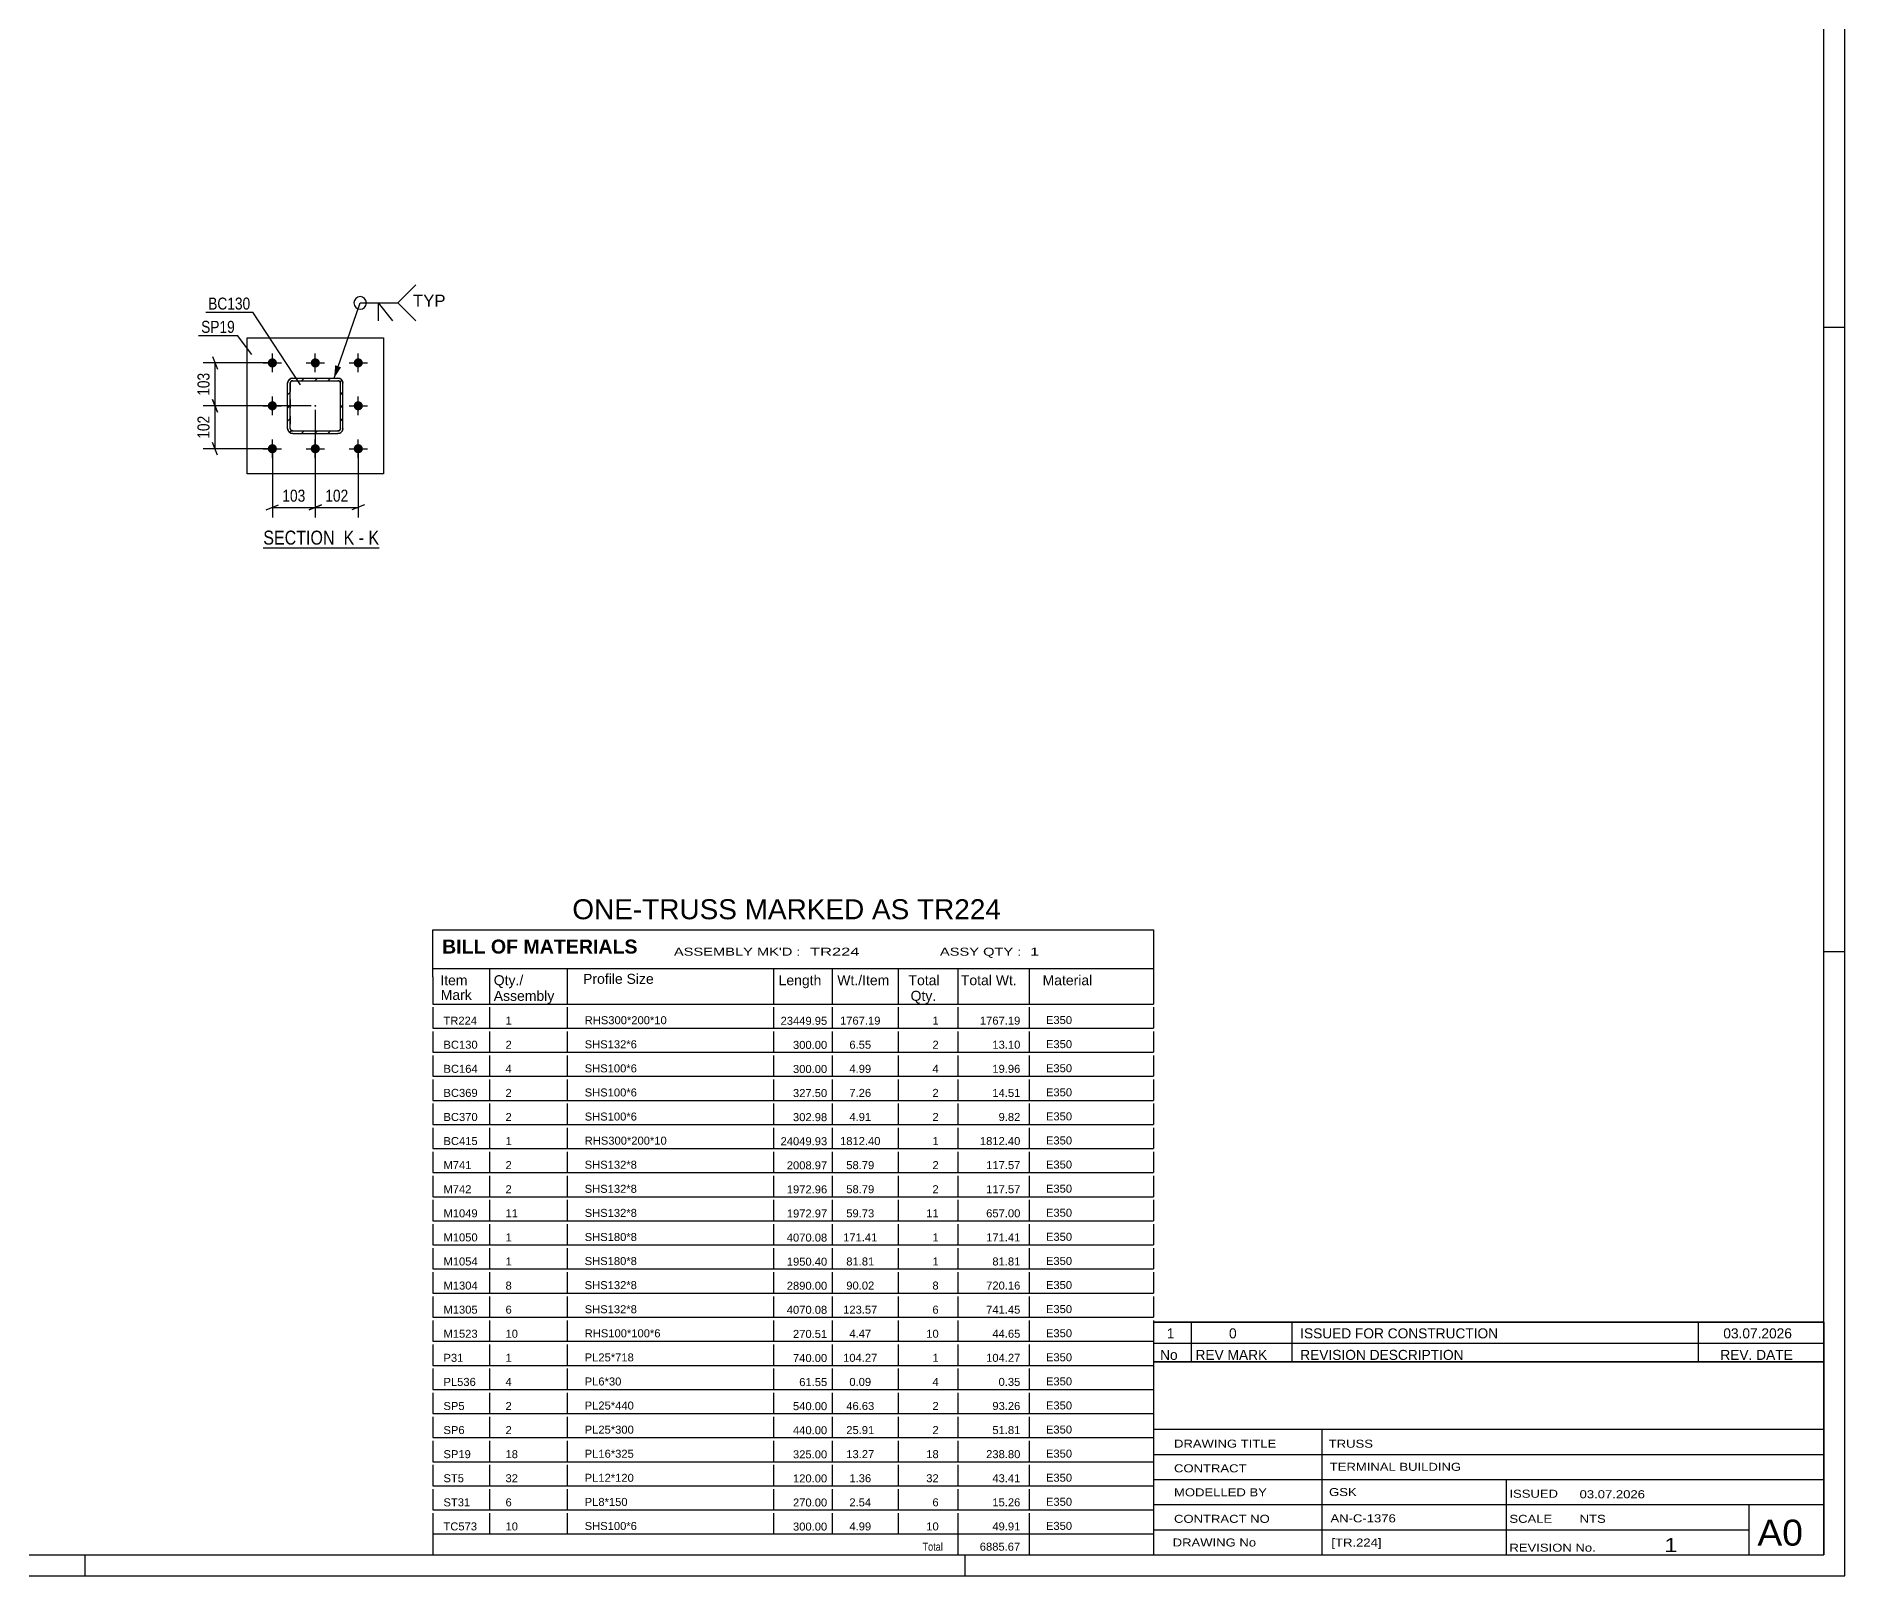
# Model space of a CAD drawing. Header units: millimetres. Extents: x -153 to 1036, y -682 to 159.
# Drawn here: x 604.5 to 1036.2, y -682.1 to -314.5 of the extents above; entities that cross this region are included whole.
import ezdxf

# ---------------------------------------------------------------- set-up
doc = ezdxf.new("R2010")
doc.units = ezdxf.units.MM
doc.linetypes.add('DXK_LINE_DOT2', pattern=[3.9198, 1.9599, -1.9599])
doc.linetypes.add('DXK_LINE_DOT3', pattern=[5.9187, 2.979, -0.9799, 0.9799, -0.9799])
doc.styles.add('Arial', font='ARIAL.TTF', dxfattribs={"height": 0.2})
doc.styles.add('Arial Bold', font='ARIALBD.TTF', dxfattribs={"height": 0.2})
doc.styles.add('Arial Narrow', font='ARIALN.TTF', dxfattribs={"height": 0.2})

# ---------------------------------------------------------------- blocks, each defined once
blk = doc.blocks.new('Unknown-761548098-1163')
at = {"color": 5, "linetype": 'Continuous'}
for p, q in [((1036.19, -682.05), (1036.19, 158.95)), ((1031.19, -677.05), (1031.19, 153.95)), ((1036.19, -384.05), (1031.19, -384.05)), ((1036.19, -533.05), (1031.19, -533.05)), ((-147.81, -677.05), (1031.19, -677.05)), ((616.19, -682.05), (616.19, -677.05)), ((826.19, -682.05), (826.19, -677.05)), ((-152.81, -682.05), (1036.19, -682.05))]:
    blk.add_line(p, q, dxfattribs=at)
blk = doc.blocks.new('Unknown-761548098-27067')
at = {"color": 7, "linetype": 'Continuous'}
for p, q in [((871.19, -621.5), (1031.19, -621.5)), ((1031.19, -621.5), (871.19, -621.5)), ((871.19, -621.5), (871.19, -626.5)), ((880.19, -621.5), (880.19, -626.5)), ((904.19, -621.5), (904.19, -626.5)), ((1001.19, -621.5), (1001.19, -626.5)), ((1031.19, -621.5), (1031.19, -626.5)), ((871.19, -626.5), (1031.19, -626.5)), ((871.19, -626.5), (871.19, -631)), ((871.19, -626.5), (1031.19, -626.5)), ((880.19, -626.5), (880.19, -631)), ((904.19, -626.5), (904.19, -631)), ((1001.19, -626.5), (1001.19, -631)), ((1031.19, -626.5), (1031.19, -631)), ((1031.19, -631), (871.19, -631))]:
    blk.add_line(p, q, dxfattribs=at)
at = {"color": 7, "linetype": 'Continuous', "style": 'Arial Narrow'}
for s, height, width, p in [('1', 2.39, 1.196471, (874.35, -625.36)), ('0', 2.39, 1.196471, (889.2, -625.36)), ('ISSUED FOR CONSTRUCTION', 2.3861, 1.196471, (906.19, -625.36)), ('03.07.2026', 2.386, 1.196471, (1007.19, -625.36)), ('No', 2.386, 1.2, (872.74, -630.5)), ('REV MARK', 2.386, 1.2, (881.19, -630.5)), ('REVISION DESCRIPTION', 2.3861, 1.2, (906.19, -630.5)), ('REV. DATE', 2.386, 1.2, (1006.47, -630.5))]:
    blk.add_text(s, height=height, dxfattribs=dict(at, width=width)).set_placement(p)
blk = doc.blocks.new('Unknown-761548098-27068')
at = {"color": 7, "linetype": 'Continuous'}
for p, q in [((871.19, -631), (871.19, -677.05)), ((871.19, -631), (1031.19, -631)), ((1031.19, -631), (1031.19, -677.05)), ((871.19, -647.05), (1031.19, -647.05)), ((911.33, -647.05), (911.33, -677.05)), ((871.19, -653.05), (1031.19, -653.05)), ((871.19, -659.05), (1031.19, -659.05)), ((955.33, -659.05), (955.33, -677.05)), ((871.19, -665.05), (1031.19, -665.05)), ((1013.33, -677.05), (1013.33, -665.05)), ((871.19, -671.05), (1013.19, -671.05)), ((871.19, -677.05), (1031.19, -677.05))]:
    blk.add_line(p, q, dxfattribs=at)
at = {"color": 7, "style": 'Arial Narrow'}
for s, height, width, p in [('DRAWING TITLE', 1.9089, 1.425378, (876.07, -651.45)), ('TRUSS', 1.909, 1.425378, (913, -651.47)), ('CONTRACT', 1.909, 1.425378, (876.07, -657.34)), ('TERMINAL BUILDING', 1.9089, 1.425378, (913.25, -656.98)), ('MODELLED BY', 1.9089, 1.425378, (876.07, -663.07)), ('GSK', 1.909, 1.425378, (913.08, -663.01)), ('ISSUED', 1.909, 1.425378, (956.13, -663.41)), ('03.07.2026', 1.909, 1.425378, (972.88, -663.53)), ('CONTRACT NO', 1.9089, 1.425378, (876.07, -669.4)), ('AN-C-1376', 1.909, 1.425378, (913.42, -669.28)), ('SCALE', 1.909, 1.425378, (956.13, -669.4)), ('A0', 6.204, 1.25, (1015.33, -674.85)), ('DRAWING No', 1.909, 1.425378, (875.75, -675.05)), ('[TR.224]', 1.909, 1.425378, (913.65, -675.06)), ('1', 3.34, 1.5, (993.1, -676.38)), ('REVISION No.', 1.9089, 1.425378, (956.13, -676.29))]:
    blk.add_text(s, height=height, dxfattribs=dict(at, width=width)).set_placement(p)
at = {"color": 7, "linetype": 'Continuous', "style": 'Arial Narrow', "width": 1.425378}
blk.add_text('NTS', height=1.909, dxfattribs=at).set_placement((972.89, -669.4))
blk = doc.blocks.new('Unknown-761548098-27069')
at = {"color": 7, "linetype": 'Continuous'}
for p, q in [((699.19, -527.8), (871.19, -527.8)), ((699.19, -539.05), (699.19, -527.8)), ((871.19, -527.8), (871.19, -539.05)), ((699.19, -537.05), (871.19, -537.05)), ((699.19, -539.05), (699.19, -544.05)), ((712.69, -537.05), (712.69, -545.55)), ((731.19, -537.05), (731.19, -545.55)), ((780.47, -537.05), (780.47, -545.55)), ((794.47, -537.05), (794.47, -545.55)), ((810.19, -537.05), (810.19, -545.55)), ((824.47, -537.05), (824.47, -545.55)), ((841.47, -537.05), (841.47, -545.55)), ((871.19, -539.05), (871.19, -545.55)), ((699.19, -544.05), (699.19, -545.55)), ((699.19, -545.55), (871.19, -545.55)), ((699.19, -546.32), (699.19, -551.3)), ((712.69, -546.32), (712.69, -551.3)), ((731.19, -546.32), (731.19, -551.3)), ((780.47, -546.32), (780.47, -551.3)), ((794.47, -546.32), (794.47, -551.3)), ((810.19, -546.32), (810.19, -551.3)), ((824.47, -546.32), (824.47, -551.3)), ((841.47, -546.32), (841.47, -551.3)), ((871.19, -546.32), (871.19, -551.3)), ((699.19, -551.3), (871.19, -551.3)), ((699.19, -552.07), (699.19, -557.05)), ((712.69, -552.07), (712.69, -557.05)), ((731.19, -552.07), (731.19, -557.05)), ((780.47, -552.07), (780.47, -557.05)), ((794.47, -552.07), (794.47, -557.05)), ((810.19, -552.07), (810.19, -557.05)), ((824.47, -552.07), (824.47, -557.05)), ((841.47, -552.07), (841.47, -557.05)), ((871.19, -552.07), (871.19, -557.05)), ((699.19, -557.05), (871.19, -557.05)), ((699.19, -557.82), (699.19, -562.8)), ((712.69, -557.82), (712.69, -562.8)), ((731.19, -557.82), (731.19, -562.8)), ((780.47, -557.82), (780.47, -562.8)), ((794.47, -557.82), (794.47, -562.8)), ((810.19, -557.82), (810.19, -562.8)), ((824.47, -557.82), (824.47, -562.8)), ((841.47, -557.82), (841.47, -562.8)), ((871.19, -557.82), (871.19, -562.8)), ((699.19, -562.8), (871.19, -562.8)), ((699.19, -563.57), (699.19, -568.55)), ((712.69, -563.57), (712.69, -568.55)), ((731.19, -563.57), (731.19, -568.55)), ((780.47, -563.57), (780.47, -568.55)), ((794.47, -563.57), (794.47, -568.55)), ((810.19, -563.57), (810.19, -568.55)), ((824.47, -563.57), (824.47, -568.55)), ((841.47, -563.57), (841.47, -568.55)), ((871.19, -563.57), (871.19, -568.55)), ((699.19, -568.55), (871.19, -568.55)), ((699.19, -569.32), (699.19, -574.3)), ((712.69, -569.32), (712.69, -574.3)), ((731.19, -569.32), (731.19, -574.3)), ((780.47, -569.32), (780.47, -574.3)), ((794.47, -569.32), (794.47, -574.3)), ((810.19, -569.32), (810.19, -574.3)), ((824.47, -569.32), (824.47, -574.3)), ((841.47, -569.32), (841.47, -574.3)), ((871.19, -569.32), (871.19, -574.3)), ((699.19, -574.3), (871.19, -574.3)), ((699.19, -575.07), (699.19, -580.05)), ((712.69, -575.07), (712.69, -580.05)), ((731.19, -575.07), (731.19, -580.05)), ((780.47, -575.07), (780.47, -580.05)), ((794.47, -575.07), (794.47, -580.05)), ((810.19, -575.07), (810.19, -580.05)), ((824.47, -575.07), (824.47, -580.05)), ((841.47, -575.07), (841.47, -580.05)), ((871.19, -575.07), (871.19, -580.05)), ((699.19, -580.05), (871.19, -580.05)), ((699.19, -580.82), (699.19, -585.8)), ((712.69, -580.82), (712.69, -585.8)), ((731.19, -580.82), (731.19, -585.8)), ((780.47, -580.82), (780.47, -585.8)), ((794.47, -580.82), (794.47, -585.8)), ((810.19, -580.82), (810.19, -585.8)), ((824.47, -580.82), (824.47, -585.8)), ((841.47, -580.82), (841.47, -585.8)), ((871.19, -580.82), (871.19, -585.8)), ((699.19, -585.8), (871.19, -585.8)), ((699.19, -586.57), (699.19, -591.55)), ((712.69, -586.57), (712.69, -591.55)), ((731.19, -586.57), (731.19, -591.55)), ((780.47, -586.57), (780.47, -591.55)), ((794.47, -586.57), (794.47, -591.55)), ((810.19, -586.57), (810.19, -591.55)), ((824.47, -586.57), (824.47, -591.55)), ((841.47, -586.57), (841.47, -591.55)), ((871.19, -586.57), (871.19, -591.55)), ((699.19, -591.55), (871.19, -591.55)), ((699.19, -592.32), (699.19, -597.3)), ((712.69, -592.32), (712.69, -597.3)), ((731.19, -592.32), (731.19, -597.3)), ((780.47, -592.32), (780.47, -597.3)), ((794.47, -592.32), (794.47, -597.3)), ((810.19, -592.32), (810.19, -597.3)), ((824.47, -592.32), (824.47, -597.3)), ((841.47, -592.32), (841.47, -597.3)), ((871.19, -592.32), (871.19, -597.3)), ((699.19, -597.3), (871.19, -597.3)), ((699.19, -598.07), (699.19, -603.05)), ((712.69, -598.07), (712.69, -603.05)), ((731.19, -598.07), (731.19, -603.05)), ((780.47, -598.07), (780.47, -603.05)), ((794.47, -598.07), (794.47, -603.05)), ((810.19, -598.07), (810.19, -603.05)), ((824.47, -598.07), (824.47, -603.05)), ((841.47, -598.07), (841.47, -603.05)), ((871.19, -598.07), (871.19, -603.05)), ((699.19, -603.05), (871.19, -603.05)), ((699.19, -603.83), (699.19, -608.8)), ((712.69, -603.83), (712.69, -608.8)), ((731.19, -603.83), (731.19, -608.8)), ((780.47, -603.83), (780.47, -608.8)), ((794.47, -603.83), (794.47, -608.8)), ((810.19, -603.83), (810.19, -608.8)), ((824.47, -603.83), (824.47, -608.8)), ((841.47, -603.83), (841.47, -608.8)), ((871.19, -603.83), (871.19, -608.8)), ((699.19, -608.8), (871.19, -608.8)), ((699.19, -609.58), (699.19, -614.55)), ((712.69, -609.58), (712.69, -614.55)), ((731.19, -609.58), (731.19, -614.55)), ((780.47, -609.58), (780.47, -614.55)), ((794.47, -609.58), (794.47, -614.55)), ((810.19, -609.58), (810.19, -614.55)), ((824.47, -609.58), (824.47, -614.55)), ((841.47, -609.58), (841.47, -614.55)), ((871.19, -609.58), (871.19, -614.55)), ((699.19, -614.55), (871.19, -614.55)), ((699.19, -615.33), (699.19, -620.3)), ((712.69, -615.33), (712.69, -620.3)), ((731.19, -615.33), (731.19, -620.3)), ((780.47, -615.33), (780.47, -620.3)), ((794.47, -615.33), (794.47, -620.3)), ((810.19, -615.33), (810.19, -620.3)), ((824.47, -615.33), (824.47, -620.3)), ((841.47, -615.33), (841.47, -620.3)), ((871.19, -615.33), (871.19, -620.3)), ((699.19, -620.3), (871.19, -620.3)), ((699.19, -621.08), (699.19, -626.05)), ((712.69, -621.08), (712.69, -626.05)), ((731.19, -621.08), (731.19, -626.05)), ((780.47, -621.08), (780.47, -626.05)), ((794.47, -621.08), (794.47, -626.05)), ((810.19, -621.08), (810.19, -626.05)), ((824.47, -621.08), (824.47, -626.05)), ((841.47, -621.08), (841.47, -626.05)), ((871.19, -621.08), (871.19, -626.05)), ((699.19, -626.05), (871.19, -626.05)), ((699.19, -626.83), (699.19, -631.8)), ((712.69, -626.83), (712.69, -631.8)), ((731.19, -626.83), (731.19, -631.8)), ((780.47, -626.83), (780.47, -631.8)), ((794.47, -626.83), (794.47, -631.8)), ((810.19, -626.83), (810.19, -631.8)), ((824.47, -626.83), (824.47, -631.8)), ((841.47, -626.83), (841.47, -631.8)), ((871.19, -626.83), (871.19, -631.8)), ((699.19, -631.8), (871.19, -631.8)), ((699.19, -632.58), (699.19, -637.55)), ((712.69, -632.58), (712.69, -637.55)), ((731.19, -632.58), (731.19, -637.55)), ((780.47, -632.58), (780.47, -637.55)), ((794.47, -632.58), (794.47, -637.55)), ((810.19, -632.58), (810.19, -637.55)), ((824.47, -632.58), (824.47, -637.55)), ((841.47, -632.58), (841.47, -637.55)), ((871.19, -632.58), (871.19, -637.55)), ((699.19, -637.55), (871.19, -637.55)), ((699.19, -638.33), (699.19, -643.3)), ((712.69, -638.33), (712.69, -643.3)), ((731.19, -638.33), (731.19, -643.3)), ((780.47, -638.33), (780.47, -643.3)), ((794.47, -638.33), (794.47, -643.3)), ((810.19, -638.33), (810.19, -643.3)), ((824.47, -638.33), (824.47, -643.3)), ((841.47, -638.33), (841.47, -643.3)), ((871.19, -638.33), (871.19, -643.3)), ((699.19, -643.3), (871.19, -643.3)), ((699.19, -644.08), (699.19, -649.05)), ((712.69, -644.08), (712.69, -649.05)), ((731.19, -644.08), (731.19, -649.05)), ((780.47, -644.08), (780.47, -649.05)), ((794.47, -644.08), (794.47, -649.05)), ((810.19, -644.08), (810.19, -649.05)), ((824.47, -644.08), (824.47, -649.05)), ((841.47, -644.08), (841.47, -649.05)), ((871.19, -644.08), (871.19, -649.05)), ((699.19, -649.05), (871.19, -649.05)), ((699.19, -649.83), (699.19, -654.8)), ((712.69, -649.83), (712.69, -654.8)), ((731.19, -649.83), (731.19, -654.8)), ((780.47, -649.83), (780.47, -654.8)), ((794.47, -649.83), (794.47, -654.8)), ((810.19, -649.83), (810.19, -654.8)), ((824.47, -649.83), (824.47, -654.8)), ((841.47, -649.83), (841.47, -654.8)), ((871.19, -649.83), (871.19, -654.8)), ((699.19, -654.8), (871.19, -654.8)), ((699.19, -655.58), (699.19, -660.55)), ((712.69, -655.58), (712.69, -660.55)), ((731.19, -655.58), (731.19, -660.55)), ((780.47, -655.58), (780.47, -660.55)), ((794.47, -655.58), (794.47, -660.55)), ((810.19, -655.58), (810.19, -660.55)), ((824.47, -655.58), (824.47, -660.55)), ((841.47, -655.58), (841.47, -660.55)), ((871.19, -655.58), (871.19, -660.55)), ((699.19, -660.55), (871.19, -660.55)), ((699.19, -661.33), (699.19, -666.3)), ((712.69, -661.33), (712.69, -666.3)), ((731.19, -661.33), (731.19, -666.3)), ((780.47, -661.33), (780.47, -666.3)), ((794.47, -661.33), (794.47, -666.3)), ((810.19, -661.33), (810.19, -666.3)), ((824.47, -661.33), (824.47, -666.3)), ((841.47, -661.33), (841.47, -666.3)), ((871.19, -661.33), (871.19, -666.3)), ((699.19, -666.3), (871.19, -666.3)), ((699.19, -667.08), (699.19, -672.05)), ((712.69, -667.08), (712.69, -672.05)), ((731.19, -667.08), (731.19, -672.05)), ((780.47, -667.08), (780.47, -672.05)), ((794.47, -667.08), (794.47, -672.05)), ((810.19, -667.08), (810.19, -672.05)), ((824.47, -667.08), (824.47, -672.05)), ((841.47, -667.08), (841.47, -672.05)), ((871.19, -667.08), (871.19, -672.05)), ((699.19, -672.05), (871.19, -672.05)), ((699.19, -672.05), (871.19, -672.05)), ((699.19, -672.05), (699.19, -677.05)), ((824.47, -672.05), (824.47, -677.05)), ((841.47, -672.05), (841.47, -677.05)), ((871.19, -672.05), (871.19, -677.05)), ((699.19, -677.05), (871.19, -677.05))]:
    blk.add_line(p, q, dxfattribs=at)
at = {"color": 7}
for s, height, style, p in [('BILL OF MATERIALS', 3.3405, 'Arial Bold', (701.35, -533.49)), ('Profile Size', 2.3877, 'Arial', (735.01, -540.72)), ('Mark', 2.388, 'Arial', (701.03, -544.55))]:
    blk.add_text(s, height=height, dxfattribs=dict(at, style=style)).set_placement(p)
at = {"color": 7, "linetype": 'Continuous', "style": 'Arial Narrow'}
for s, height, width, p in [("ASSEMBLY MK'D :", 1.9089, 1.6, (756.69, -534)), ('TR224', 1.909, 1.794707, (789.19, -534)), ('ASSY QTY :', 1.909, 1.6, (820.19, -534)), ('1', 1.91, 1.794707, (841.69, -534))]:
    blk.add_text(s, height=height, dxfattribs=dict(at, width=width)).set_placement(p)
at = {"color": 7, "linetype": 'Continuous'}
for s, height, style, p in [('Item', 2.388, 'Arial', (700.94, -541.05)), ('Qty./', 2.388, 'Arial', (713.69, -541.05)), ('Length', 2.388, 'Arial', (781.69, -541.05)), ('Wt./Item', 2.388, 'Arial', (795.69, -541.05)), ('Total', 2.388, 'Arial', (812.69, -541.05)), ('Total Wt.', 2.388, 'Arial', (825.19, -541.05)), ('Material', 2.388, 'Arial', (844.69, -541.05)), ('Assembly', 2.388, 'Arial', (713.69, -544.78)), ('Qty.', 2.388, 'Arial', (813.19, -544.78)), ('TR224', 1.91, 'Arial', (701.69, -550.46)), ('1', 1.91, 'Arial', (716.5, -550.46)), ('RHS300*200*10', 1.9102, 'Arial', (735.4, -550.36)), ('23449.95', 1.91, 'Arial', (782.16, -550.5)), ('1767.19', 1.91, 'Arial', (796.35, -550.46)), ('1', 1.91, 'Arial', (818.41, -550.46)), ('1767.19', 1.91, 'Arial', (829.74, -550.46)), ('E350', 1.91, 'Arial', (845.5, -550.32)), ('BC130', 1.91, 'Arial', (701.69, -556.21)), ('2', 1.91, 'Arial', (716.5, -556.21)), ('SHS132*6', 1.91, 'Arial', (735.4, -556.11)), ('300.00', 1.91, 'Arial', (785.12, -556.25)), ('6.55', 1.91, 'Arial', (798.58, -556.21)), ('2', 1.91, 'Arial', (818.41, -556.21)), ('13.10', 1.91, 'Arial', (832.71, -556.21)), ('E350', 1.91, 'Arial', (845.5, -556.07)), ('BC164', 1.91, 'Arial', (701.69, -561.96)), ('4', 1.91, 'Arial', (716.5, -561.96)), ('SHS100*6', 1.91, 'Arial', (735.4, -561.86)), ('300.00', 1.91, 'Arial', (785.12, -562)), ('4.99', 1.91, 'Arial', (798.58, -561.96)), ('4', 1.91, 'Arial', (818.41, -561.96)), ('19.96', 1.91, 'Arial', (832.71, -561.96)), ('E350', 1.91, 'Arial', (845.5, -561.82)), ('BC369', 1.91, 'Arial', (701.69, -567.71)), ('2', 1.91, 'Arial', (716.5, -567.71)), ('SHS100*6', 1.91, 'Arial', (735.4, -567.61)), ('327.50', 1.91, 'Arial', (785.12, -567.75)), ('7.26', 1.91, 'Arial', (798.58, -567.71)), ('2', 1.91, 'Arial', (818.41, -567.71)), ('14.51', 1.91, 'Arial', (832.71, -567.71)), ('E350', 1.91, 'Arial', (845.5, -567.57)), ('BC370', 1.91, 'Arial', (701.69, -573.46)), ('2', 1.91, 'Arial', (716.5, -573.46)), ('SHS100*6', 1.91, 'Arial', (735.4, -573.36)), ('302.98', 1.91, 'Arial', (785.12, -573.5)), ('4.91', 1.91, 'Arial', (798.58, -573.46)), ('2', 1.91, 'Arial', (818.41, -573.46)), ('9.82', 1.91, 'Arial', (834.19, -573.46)), ('E350', 1.91, 'Arial', (845.5, -573.32)), ('BC415', 1.91, 'Arial', (701.69, -579.21)), ('1', 1.91, 'Arial', (716.5, -579.21)), ('RHS300*200*10', 1.9102, 'Arial', (735.4, -579.11)), ('24049.93', 1.91, 'Arial', (782.16, -579.25)), ('1812.40', 1.91, 'Arial', (796.35, -579.21)), ('1', 1.91, 'Arial', (818.41, -579.21)), ('1812.40', 1.91, 'Arial', (829.74, -579.21)), ('E350', 1.91, 'Arial', (845.5, -579.07)), ('M741', 1.91, 'Arial', (701.69, -584.96)), ('2', 1.91, 'Arial', (716.5, -584.96)), ('SHS132*8', 1.91, 'Arial', (735.4, -584.86)), ('2008.97', 1.91, 'Arial', (783.64, -585)), ('58.79', 1.91, 'Arial', (797.84, -584.96)), ('2', 1.91, 'Arial', (818.41, -584.96)), ('117.57', 1.91, 'Arial', (831.23, -584.96)), ('E350', 1.91, 'Arial', (845.5, -584.82)), ('M742', 1.91, 'Arial', (701.69, -590.71)), ('2', 1.91, 'Arial', (716.5, -590.71)), ('SHS132*8', 1.91, 'Arial', (735.4, -590.61)), ('1972.96', 1.91, 'Arial', (783.64, -590.75)), ('58.79', 1.91, 'Arial', (797.84, -590.71)), ('2', 1.91, 'Arial', (818.41, -590.71)), ('117.57', 1.91, 'Arial', (831.23, -590.71)), ('E350', 1.91, 'Arial', (845.5, -590.57)), ('M1049', 1.91, 'Arial', (701.69, -596.46)), ('11', 1.91, 'Arial', (716.5, -596.46)), ('SHS132*8', 1.91, 'Arial', (735.4, -596.36)), ('1972.97', 1.91, 'Arial', (783.64, -596.5)), ('59.73', 1.91, 'Arial', (797.84, -596.46)), ('11', 1.91, 'Arial', (816.93, -596.46)), ('657.00', 1.91, 'Arial', (831.23, -596.46)), ('E350', 1.91, 'Arial', (845.5, -596.32)), ('M1050', 1.91, 'Arial', (701.69, -602.21)), ('1', 1.91, 'Arial', (716.5, -602.21)), ('SHS180*8', 1.91, 'Arial', (735.4, -602.11)), ('4070.08', 1.91, 'Arial', (783.64, -602.25)), ('171.41', 1.91, 'Arial', (797.09, -602.21)), ('1', 1.91, 'Arial', (818.41, -602.21)), ('171.41', 1.91, 'Arial', (831.23, -602.21)), ('E350', 1.91, 'Arial', (845.5, -602.07)), ('M1054', 1.91, 'Arial', (701.69, -607.96)), ('1', 1.91, 'Arial', (716.5, -607.96)), ('SHS180*8', 1.91, 'Arial', (735.4, -607.86)), ('1950.40', 1.91, 'Arial', (783.64, -608)), ('81.81', 1.91, 'Arial', (797.84, -607.96)), ('1', 1.91, 'Arial', (818.41, -607.96)), ('81.81', 1.91, 'Arial', (832.71, -607.96)), ('E350', 1.91, 'Arial', (845.5, -607.83)), ('M1304', 1.91, 'Arial', (701.69, -613.71)), ('8', 1.91, 'Arial', (716.5, -613.71)), ('SHS132*8', 1.91, 'Arial', (735.4, -613.61)), ('2890.00', 1.91, 'Arial', (783.64, -613.75)), ('90.02', 1.91, 'Arial', (797.84, -613.71)), ('8', 1.91, 'Arial', (818.41, -613.71)), ('720.16', 1.91, 'Arial', (831.23, -613.71)), ('E350', 1.91, 'Arial', (845.5, -613.58)), ('M1305', 1.91, 'Arial', (701.69, -619.46)), ('6', 1.91, 'Arial', (716.5, -619.46)), ('SHS132*8', 1.91, 'Arial', (735.4, -619.36)), ('4070.08', 1.91, 'Arial', (783.64, -619.5)), ('123.57', 1.91, 'Arial', (797.09, -619.46)), ('6', 1.91, 'Arial', (818.41, -619.46)), ('741.45', 1.91, 'Arial', (831.23, -619.46)), ('E350', 1.91, 'Arial', (845.5, -619.33)), ('M1523', 1.91, 'Arial', (701.69, -625.21)), ('10', 1.91, 'Arial', (716.5, -625.21)), ('RHS100*100*6', 1.9102, 'Arial', (735.4, -625.11)), ('270.51', 1.91, 'Arial', (785.12, -625.25)), ('4.47', 1.91, 'Arial', (798.58, -625.21)), ('10', 1.91, 'Arial', (816.93, -625.21)), ('44.65', 1.91, 'Arial', (832.71, -625.21)), ('E350', 1.91, 'Arial', (845.5, -625.08)), ('P31', 1.91, 'Arial', (701.69, -630.96)), ('1', 1.91, 'Arial', (716.5, -630.96)), ('PL25*718', 1.91, 'Arial', (735.4, -630.86)), ('740.00', 1.91, 'Arial', (785.12, -631)), ('104.27', 1.91, 'Arial', (797.09, -630.96)), ('1', 1.91, 'Arial', (818.41, -630.96)), ('104.27', 1.91, 'Arial', (831.23, -630.96)), ('E350', 1.91, 'Arial', (845.5, -630.83)), ('PL536', 1.91, 'Arial', (701.69, -636.71)), ('4', 1.91, 'Arial', (716.5, -636.71)), ('PL6*30', 1.91, 'Arial', (735.4, -636.61)), ('61.55', 1.91, 'Arial', (786.61, -636.75)), ('0.09', 1.91, 'Arial', (798.58, -636.71)), ('4', 1.91, 'Arial', (818.41, -636.71)), ('0.35', 1.91, 'Arial', (834.19, -636.71)), ('E350', 1.91, 'Arial', (845.5, -636.58)), ('SP5', 1.91, 'Arial', (701.69, -642.46)), ('2', 1.91, 'Arial', (716.5, -642.46)), ('PL25*440', 1.91, 'Arial', (735.4, -642.36)), ('540.00', 1.91, 'Arial', (785.12, -642.5)), ('46.63', 1.91, 'Arial', (797.84, -642.46)), ('2', 1.91, 'Arial', (818.41, -642.46)), ('93.26', 1.91, 'Arial', (832.71, -642.46)), ('E350', 1.91, 'Arial', (845.5, -642.33)), ('SP6', 1.91, 'Arial', (701.69, -648.21)), ('2', 1.91, 'Arial', (716.5, -648.21)), ('PL25*300', 1.91, 'Arial', (735.4, -648.11)), ('440.00', 1.91, 'Arial', (785.12, -648.25)), ('25.91', 1.91, 'Arial', (797.84, -648.21)), ('2', 1.91, 'Arial', (818.41, -648.21)), ('51.81', 1.91, 'Arial', (832.71, -648.21)), ('E350', 1.91, 'Arial', (845.5, -648.08)), ('E350', 1.91, 'Arial', (845.5, -653.83)), ('SP19', 1.91, 'Arial', (701.69, -653.96)), ('18', 1.91, 'Arial', (716.5, -653.96)), ('PL16*325', 1.91, 'Arial', (735.4, -653.86)), ('325.00', 1.91, 'Arial', (785.12, -654)), ('13.27', 1.91, 'Arial', (797.84, -653.96)), ('18', 1.91, 'Arial', (816.93, -653.96)), ('238.80', 1.91, 'Arial', (831.23, -653.96)), ('ST5', 1.91, 'Arial', (701.69, -659.71)), ('32', 1.91, 'Arial', (716.5, -659.71)), ('PL12*120', 1.91, 'Arial', (735.4, -659.61)), ('120.00', 1.91, 'Arial', (785.12, -659.75)), ('1.36', 1.91, 'Arial', (798.58, -659.71)), ('32', 1.91, 'Arial', (816.93, -659.71)), ('43.41', 1.91, 'Arial', (832.71, -659.71)), ('E350', 1.91, 'Arial', (845.5, -659.58)), ('ST31', 1.91, 'Arial', (701.69, -665.46)), ('6', 1.91, 'Arial', (716.5, -665.46)), ('PL8*150', 1.91, 'Arial', (735.4, -665.36)), ('270.00', 1.91, 'Arial', (785.12, -665.5)), ('2.54', 1.91, 'Arial', (798.58, -665.46)), ('6', 1.91, 'Arial', (818.41, -665.46)), ('15.26', 1.91, 'Arial', (832.71, -665.46)), ('E350', 1.91, 'Arial', (845.5, -665.33)), ('E350', 1.91, 'Arial', (845.5, -671.08)), ('TC573', 1.91, 'Arial', (701.69, -671.21)), ('10', 1.91, 'Arial', (716.5, -671.21)), ('SHS100*6', 1.91, 'Arial', (735.4, -671.11)), ('300.00', 1.91, 'Arial', (785.12, -671.25)), ('4.99', 1.91, 'Arial', (798.58, -671.21)), ('10', 1.91, 'Arial', (816.93, -671.21)), ('49.91', 1.91, 'Arial', (832.71, -671.21)), ('Total', 1.909, 'Arial Narrow', (816.03, -676.05)), ('6885.67', 1.91, 'Arial', (829.71, -676.05))]:
    blk.add_text(s, height=height, dxfattribs=dict(at, style=style)).set_placement(p)
blk = doc.blocks.new('Unknown-761548098-27070')
at = {"color": 2, "linetype": 'Continuous'}
blk.add_line((725.19, -527.8), (842.69, -527.8), dxfattribs=at)
at = {"color": 7, "style": 'Arial'}
blk.add_text('ONE-TRUSS MARKED AS TR224', height=4.7754, dxfattribs=at).set_placement((732.45, -525.3))
blk = doc.blocks.new('Unknown-761548098-21 - 26342')
at = {"color": 6, "linetype": 'Continuous'}
blk.add_line((658.68, -436.61), (686.33, -436.61), dxfattribs=at)
at = {"color": 0, "linetype": 'Continuous'}
blk.add_wipeout([(676.79, -435.86), (676.79, -432.36), (658.68, -432.36), (658.68, -435.86)], dxfattribs=at)
at = {"color": 7, "linetype": 'Continuous', "style": 'Arial Narrow'}
blk.add_text('SECTION ', height=3.34, dxfattribs=at).set_placement((658.68, -435.86))
at = {"color": 0, "linetype": 'Continuous'}
blk.add_wipeout([(680.4, -435.86), (680.4, -432.36), (677.84, -432.36), (677.84, -435.86)], dxfattribs=at)
blk.add_wipeout([(682.72, -435.86), (682.72, -432.36), (681.45, -432.36), (681.45, -435.86)], dxfattribs=at)
at = {"color": 7, "linetype": 'Continuous', "style": 'Arial Narrow'}
blk.add_text('K', height=3.34, dxfattribs=at).set_placement((677.84, -435.86))
at = {"color": 0, "linetype": 'Continuous'}
blk.add_wipeout([(686.33, -435.86), (686.33, -432.36), (683.77, -432.36), (683.77, -435.86)], dxfattribs=at)
at = {"color": 7, "linetype": 'Continuous', "style": 'Arial Narrow'}
for s, p in [('-', (681.45, -435.86)), ('K', (683.77, -435.86))]:
    blk.add_text(s, height=3.34, dxfattribs=at).set_placement(p)
blk = doc.blocks.new('Bolt-761548098-26488 - 26342')
at = {"linetype": 'Continuous'}
for points in [[(660.85, -391.37, -1), (660.85, -393.57, -1)], [(671.1, -391.37, -1), (671.1, -393.57, -1)], [(681.35, -391.37, -1), (681.35, -393.57, -1)], [(660.85, -401.62, -1), (660.85, -403.82, -1)], [(681.35, -401.62, -1), (681.35, -403.82, -1)], [(660.85, -411.87, -1), (660.85, -414.07, -1)], [(671.1, -411.87, -1), (671.1, -414.07, -1)], [(681.35, -411.87, -1), (681.35, -414.07, -1)]]:
    blk.add_hatch(color=1, dxfattribs=at).paths.add_polyline_path(points)
at = {"color": 1, "linetype": 'Continuous'}
for p, q in [((658.65, -392.47), (663.05, -392.47)), ((660.85, -394.67), (660.85, -390.27)), ((668.9, -392.47), (673.3, -392.47)), ((671.1, -394.67), (671.1, -390.27)), ((679.15, -392.47), (683.55, -392.47)), ((681.35, -394.67), (681.35, -390.27)), ((660.85, -404.92), (660.85, -400.52)), ((681.35, -404.92), (681.35, -400.52)), ((658.65, -402.72), (663.05, -402.72)), ((679.15, -402.72), (683.55, -402.72)), ((658.65, -412.97), (663.05, -412.97)), ((660.85, -415.17), (660.85, -410.77)), ((668.9, -412.97), (673.3, -412.97)), ((671.1, -415.17), (671.1, -410.77)), ((679.15, -412.97), (683.55, -412.97)), ((681.35, -415.17), (681.35, -410.77))]:
    blk.add_line(p, q, dxfattribs=at)
blk = doc.blocks.new('Part-761548098-26400 - 26342')
at = {"color": 2, "linetype": 'Continuous'}
for p, q in [((654.85, -418.97), (654.85, -386.47)), ((654.85, -386.47), (687.35, -386.47)), ((687.35, -386.47), (687.35, -418.97)), ((687.35, -418.97), (654.85, -418.97))]:
    blk.add_line(p, q, dxfattribs=at)
blk = doc.blocks.new('Part-761548098-26366 - 26342')
at = {"linetype": 'Continuous'}
h = blk.add_hatch(dxfattribs=at)
h.set_pattern_fill('', scale=0.7, style=0, pattern_type=0)
h.set_pattern_definition([(45, (665.2384, -396.2084), (-1.57154, 1.57154), [])])
h.paths.add_polyline_path([(665.7, -396.12), (665.24, -396.21), (664.85, -396.47), (664.59, -396.86), (664.5, -397.32), (664.5, -408.12), (664.59, -408.58), (664.85, -408.97), (665.24, -409.23), (665.7, -409.32), (676.5, -409.32), (676.96, -409.23), (677.35, -408.97), (677.61, -408.58), (677.7, -408.12), (677.7, -397.32), (677.61, -396.86), (677.35, -396.47), (676.96, -396.21), (676.5, -396.12)])
h.paths.add_polyline_path([(676.5, -396.72), (676.73, -396.76), (676.92, -396.89), (677.05, -397.09), (677.1, -397.32), (677.1, -408.12), (677.05, -408.35), (676.92, -408.54), (676.73, -408.67), (676.5, -408.72), (665.7, -408.72), (665.47, -408.67), (665.27, -408.54), (665.14, -408.35), (665.1, -408.12), (665.1, -397.32), (665.14, -397.09), (665.27, -396.89), (665.47, -396.76), (665.7, -396.72)])
blk.add_hatch(color=30, dxfattribs=at).paths.add_polyline_path([(671.1, -402.82, -1), (671.1, -402.62, -1)])
at = {"color": 7, "linetype": 'DXK_LINE_DOT2'}
for p, q in [((664.5, -397.32), (664.59, -396.86)), ((665.14, -397.09), (665.1, -397.32)), ((665.27, -396.89), (665.14, -397.09)), ((665.24, -396.21), (665.7, -396.12)), ((665.47, -396.76), (665.27, -396.89)), ((665.7, -396.72), (665.47, -396.76)), ((665.7, -396.12), (676.5, -396.12)), ((665.7, -396.72), (676.5, -396.72)), ((676.5, -396.12), (676.96, -396.21)), ((676.73, -396.76), (676.5, -396.72)), ((676.92, -396.89), (676.73, -396.76)), ((677.05, -397.09), (676.92, -396.89)), ((677.1, -397.32), (677.05, -397.09)), ((677.61, -396.86), (677.7, -397.32)), ((664.5, -408.12), (664.5, -397.32)), ((665.1, -397.32), (665.1, -408.12)), ((677.1, -408.12), (677.1, -397.32)), ((677.7, -408.12), (677.7, -397.32)), ((664.59, -408.58), (664.5, -408.12)), ((665.1, -408.12), (665.14, -408.35)), ((665.14, -408.35), (665.27, -408.54)), ((665.7, -409.32), (665.24, -409.23)), ((665.27, -408.54), (665.47, -408.67)), ((665.47, -408.67), (665.7, -408.72)), ((665.7, -408.72), (676.5, -408.72)), ((665.7, -409.32), (676.5, -409.32)), ((676.5, -408.72), (676.73, -408.67)), ((676.96, -409.23), (676.5, -409.32)), ((676.73, -408.67), (676.92, -408.54)), ((676.92, -408.54), (677.05, -408.35)), ((677.05, -408.35), (677.1, -408.12)), ((677.7, -408.12), (677.61, -408.58))]:
    blk.add_line(p, q, dxfattribs=at)
at = {"color": 2, "linetype": 'Continuous'}
for p, q in [((664.59, -396.86), (664.5, -397.32)), ((665.1, -397.32), (665.14, -397.09)), ((665.14, -397.09), (665.27, -396.89)), ((665.7, -396.12), (665.24, -396.21)), ((665.27, -396.89), (665.47, -396.76)), ((665.47, -396.76), (665.7, -396.72)), ((665.7, -396.12), (676.5, -396.12)), ((665.7, -396.72), (676.5, -396.72)), ((676.96, -396.21), (676.5, -396.12)), ((676.5, -396.72), (676.73, -396.76)), ((676.73, -396.76), (676.92, -396.89)), ((676.92, -396.89), (677.05, -397.09)), ((677.05, -397.09), (677.1, -397.32)), ((677.7, -397.32), (677.61, -396.86)), ((664.5, -408.12), (664.5, -397.32)), ((665.1, -408.12), (665.1, -397.32)), ((677.1, -408.12), (677.1, -397.32)), ((677.7, -408.12), (677.7, -397.32)), ((664.5, -408.12), (664.59, -408.58)), ((665.14, -408.35), (665.1, -408.12)), ((665.27, -408.54), (665.14, -408.35)), ((665.24, -409.23), (665.7, -409.32)), ((665.47, -408.67), (665.27, -408.54)), ((665.7, -408.72), (665.47, -408.67)), ((665.7, -408.72), (676.5, -408.72)), ((665.7, -409.32), (676.5, -409.32)), ((676.73, -408.67), (676.5, -408.72)), ((676.5, -409.32), (676.96, -409.23)), ((676.92, -408.54), (676.73, -408.67)), ((677.05, -408.35), (676.92, -408.54)), ((677.1, -408.12), (677.05, -408.35)), ((677.61, -408.58), (677.7, -408.12))]:
    blk.add_line(p, q, dxfattribs=at)
at = {"color": 7, "linetype": 'DXK_LINE_DOT3'}
blk.add_line((671.1, -402.72), (671.1, -402.72), dxfattribs=at)
at = {"color": 30, "linetype": 'DXK_LINE_DOT3'}
blk.add_line((671.1, -402.72), (671.1, -402.72), dxfattribs=at)
at = {"color": 30, "linetype": 'Continuous'}
blk.add_circle((671.1, -402.72), 0.1, dxfattribs=at)
at = {"color": 7, "linetype": 'DXK_LINE_DOT2'}
for centre, start, end in [((665.7, -397.32), 112.5, 157.5), ((676.5, -397.32), 22.5, 67.5), ((665.7, -408.12), 202.5, 247.5), ((676.5, -408.12), 292.5, 337.5)]:
    blk.add_arc(centre, 1.2, start, end, dxfattribs=at)
at = {"color": 2, "linetype": 'Continuous'}
for centre, start, end in [((665.7, -397.32), 112.5, 157.5), ((676.5, -397.32), 22.5, 67.5), ((665.7, -408.12), 202.5, 247.5), ((676.5, -408.12), 292.5, 337.5)]:
    blk.add_arc(centre, 1.2, start, end, dxfattribs=at)
blk = doc.blocks.new('StraightDimension-761548098-26982 - 26342')
at = {"color": 7, "linetype": 'Continuous'}
for p, q in [((659.85, -392.47), (644.34, -392.47)), ((646.59, -390.97), (647.79, -393.97)), ((647.19, -402.72), (647.19, -392.47)), ((647.79, -404.22), (646.59, -401.22)), ((670.1, -402.72), (644.34, -402.72))]:
    blk.add_line(p, q, dxfattribs=at)
at = {"color": 0}
blk.add_wipeout([(646.44, -394.25), (642.24, -394.25), (642.24, -400.93), (646.44, -400.93)], dxfattribs=at)
at = {"color": 3, "style": 'Arial Narrow'}
blk.add_text('103', height=2.863, rotation=90.0002, dxfattribs=at).set_placement((645.84, -400.33))
blk = doc.blocks.new('StraightDimension-761548098-26983 - 26342')
at = {"color": 7, "linetype": 'Continuous'}
for p, q in [((646.59, -401.22), (647.79, -404.22)), ((670.1, -402.72), (644.34, -402.72)), ((647.19, -412.97), (647.19, -402.72)), ((659.85, -412.97), (644.34, -412.97)), ((647.79, -414.47), (646.59, -411.47))]:
    blk.add_line(p, q, dxfattribs=at)
at = {"color": 0}
blk.add_wipeout([(646.44, -404.5), (642.24, -404.5), (642.24, -411.18), (646.44, -411.18)], dxfattribs=at)
at = {"color": 3, "style": 'Arial Narrow'}
blk.add_text('102', height=2.863, rotation=90.0002, dxfattribs=at).set_placement((645.84, -410.58))
blk = doc.blocks.new('StraightDimension-761548098-27011 - 26342')
at = {"color": 7, "linetype": 'Continuous'}
for p, q in [((671.1, -403.72), (671.1, -429.36)), ((681.35, -413.97), (681.35, -429.36)), ((669.6, -427.56), (672.6, -426.36)), ((671.1, -426.96), (681.35, -426.96)), ((682.85, -426.36), (679.85, -427.56))]:
    blk.add_line(p, q, dxfattribs=at)
at = {"color": 0}
blk.add_wipeout([(679.57, -426.21), (679.57, -422.01), (672.88, -422.01), (672.88, -426.21)], dxfattribs=at)
at = {"color": 3, "style": 'Arial Narrow'}
blk.add_text('102', height=2.863, dxfattribs=at).set_placement((673.48, -425.61))
blk = doc.blocks.new('StraightDimension-761548098-27012 - 26342')
at = {"color": 7, "linetype": 'Continuous'}
for p, q in [((671.1, -403.72), (671.1, -429.36)), ((660.85, -413.97), (660.85, -429.36)), ((659.35, -427.56), (662.35, -426.36)), ((660.85, -426.96), (671.1, -426.96)), ((672.6, -426.36), (669.6, -427.56))]:
    blk.add_line(p, q, dxfattribs=at)
at = {"color": 0}
blk.add_wipeout([(669.32, -426.21), (669.32, -422.01), (662.63, -422.01), (662.63, -426.21)], dxfattribs=at)
at = {"color": 3, "style": 'Arial Narrow'}
blk.add_text('103', height=2.863, dxfattribs=at).set_placement((663.23, -425.61))
blk = doc.blocks.new('Mark-761548098-26656 - 26342')
at = {"color": 0}
blk.add_wipeout([(655.58, -379.75), (655.58, -376.75), (645.53, -376.75), (645.53, -379.75)], dxfattribs=at)
blk.add_wipeout([(655.58, -379.75), (655.58, -376.75), (645.53, -376.75), (645.53, -379.75)], dxfattribs=at)
at = {"color": 30, "linetype": 'Continuous'}
for p in [(644.93, -380.35), (667.58, -397.72)]:
    blk.add_line(p, (656.18, -380.35), dxfattribs=at)
at = {"color": 3, "style": 'Arial Narrow'}
blk.add_text('BC130', height=2.863, dxfattribs=at).set_placement((645.53, -379.75))
blk = doc.blocks.new('Mark-761548098-26659 - 26342')
at = {"color": 0}
blk.add_wipeout([(651.89, -385.3), (651.89, -382.3), (643.85, -382.3), (643.85, -385.3)], dxfattribs=at)
blk.add_wipeout([(651.89, -385.3), (651.89, -382.3), (643.85, -382.3), (643.85, -385.3)], dxfattribs=at)
at = {"color": 30, "linetype": 'Continuous'}
for p in [(643.25, -385.9), (655.96, -390.51)]:
    blk.add_line(p, (652.49, -385.9), dxfattribs=at)
at = {"color": 3, "style": 'Arial Narrow'}
blk.add_text('SP19', height=2.863, dxfattribs=at).set_placement((643.85, -385.3))
blk = doc.blocks.new('WeldMark-761548098-26673 - 26342')
at = {"linetype": 'Continuous'}
blk.add_hatch(color=30, dxfattribs=at).paths.add_polyline_path([(677.26, -393.53), (675.57, -396.12), (675.85, -393.04)])
at = {"color": 30, "linetype": 'Continuous'}
for p, q in [((675.57, -396.12), (681.8, -378.15)), ((681.8, -378.15), (690.8, -378.15))]:
    blk.add_line(p, q, dxfattribs=at)
at = {"color": 3, "linetype": 'Continuous'}
for q in [(689.51, -382.44), (686.08, -382.44)]:
    blk.add_line((686.08, -378.15), q, dxfattribs=at)
for start, end in [(90, 270), (270, 90)]:
    blk.add_arc((681.8, -378.15), 1.5, start, end, dxfattribs=at)
at = {"color": 0, "linetype": 'Continuous'}
blk.add_wipeout([(702.17, -379.05), (702.17, -376.05), (694.4, -376.05), (694.4, -379.05)], dxfattribs=at)
blk.add_wipeout([(702.17, -379.05), (702.17, -376.05), (694.4, -376.05), (694.4, -379.05)], dxfattribs=at)
at = {"color": 3, "linetype": 'Continuous'}
for q in [(695.08, -373.86), (695.08, -382.44)]:
    blk.add_line((690.8, -378.15), q, dxfattribs=at)
at = {"color": 3, "linetype": 'Continuous', "style": 'Arial'}
blk.add_text('TYP', height=2.865, dxfattribs=at).set_placement((694.4, -379.05))

msp = doc.modelspace()

# ---------------------------------------------------------------- block references
for name in ['Unknown-761548098-1163', 'Part-761548098-26400 - 26342', 'Bolt-761548098-26488 - 26342', 'Part-761548098-26366 - 26342', 'Unknown-761548098-27070', 'Unknown-761548098-27069', 'Unknown-761548098-27067', 'Unknown-761548098-27068']:
    msp.add_blockref(name, (0, 0))

# ---------------------------------------------------------------- next in the draw order: block references
for name in ['WeldMark-761548098-26673 - 26342', 'StraightDimension-761548098-26982 - 26342', 'Unknown-761548098-21 - 26342']:
    msp.add_blockref(name, (0, 0))

# ---------------------------------------------------------------- next in the draw order: block references
for name in ['Mark-761548098-26656 - 26342', 'StraightDimension-761548098-26983 - 26342']:
    msp.add_blockref(name, (0, 0))

# ---------------------------------------------------------------- next in the draw order: block references
for name in ['Mark-761548098-26659 - 26342', 'StraightDimension-761548098-27011 - 26342']:
    msp.add_blockref(name, (0, 0))

# ---------------------------------------------------------------- next in the draw order: block references
msp.add_blockref('StraightDimension-761548098-27012 - 26342', (0, 0))

doc.saveas('drawing.dxf')
